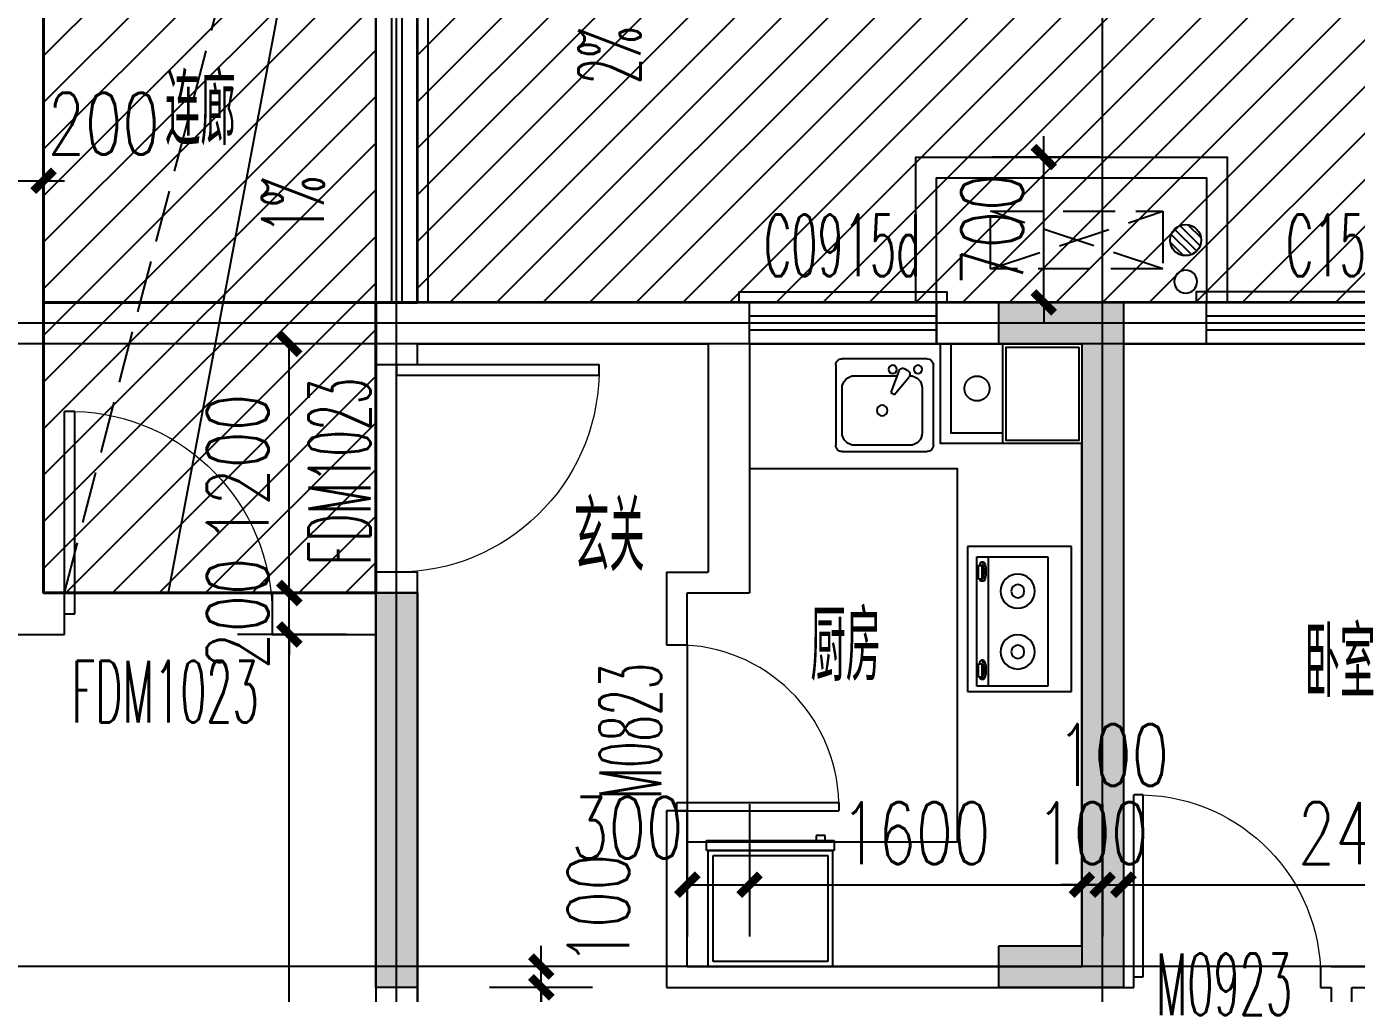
# Model space of a CAD drawing. Extents: x -59851 to 653804, y -249523 to 437614.
# Drawn here: x -39096 to -32691, y 143259 to 147917 of the extents above; entities that cross this region are included whole.
import ezdxf

# ---------------------------------------------------------------- set-up
doc = ezdxf.new("R2010")
doc.units = 0
doc.header["$LTSCALE"] = 1000
doc.header["$MEASUREMENT"] = 0
for name, pattern in [('CONTINOUS', [0]), ('DASH', [0.35, 0.25, -0.1]), ('PS', [3200, 1500, -200, 1500])]:
    doc.linetypes.add(name, pattern=pattern)
doc.layers.add('33计一半面积外廓线', color=53, linetype='Continuous', lineweight=35)
doc.layers.add('33计全面积外廓线', color=21, linetype='Continuous', lineweight=35)
for name, color, linetype in [('_S-空调立管', 7, 'Continuous'), ('_TCH_BOUNDARY', 7, 'Continuous'), ('A-Lvtry（卫生间）', 5, 'Continuous'), ('A-Lvtry（厨房）', 5, 'CONTINOUS'), ('A-烟气道', 105, 'Continuous'), ('A-疏散距离', 105, 'DASH'), ('A-空调室外机', 5, 'DASH'), ('A-第三道尺寸线', 105, 'Continuous'), ('A-线脚看线', 9, 'Continuous'), ('A-降板区域', 251, 'Continuous'), ('AE-FLOR', 151, 'Continuous'), ('DIM_SYMB', 3, 'Continuous'), ('DOTE', 16, 'Continuous'), ('LABEL_PM', 7, 'Continuous'), ('NL', 5, 'Continuous'), ('PS', 6, 'PS'), ('PUB_HATCH', 8, 'Continuous'), ('PUB_TEXT', 7, 'Continuous'), ('WALL', 2, 'Continuous'), ('WINDOW', 4, 'Continuous'), ('WINDOW_TEXT', 7, 'Continuous'), ('ys', 154, 'Continuous'), ('剪力墙', 6, 'Continuous'), ('栏杆', 142, 'Continuous')]:
    doc.layers.add(name, color=color, linetype=linetype)
doc.layers.add('A-area(算全面积)', color=21, linetype='Continuous', plot=False)
doc.layers.add('A-降板区域（给结构）', color=155, linetype='Continuous', plot=False)
doc.styles.add('_TCH_DIM', font='SIMPLEX.shx', dxfattribs={"width": 0.7, "bigfont": 'GBCBIG.shx'})
doc.styles.add('_TCH_DIM_T3', font='SIMPLEX.shx', dxfattribs={"width": 0.705882, "bigfont": 'GBCBIG.shx'})
doc.styles.add('_TCH_WINDOW', font='SIMPLEX.shx', dxfattribs={"width": 0.7, "height": 3.5, "bigfont": 'GBCBIG.shx'})
doc.styles.get("Standard").update_dxf_attribs({"font": 'gbenor.shx', "width": 0.7, "bigfont": 'gbcbig.shx'})
doc.dimstyles.new('_TCH_ARCH&&100', dxfattribs={"dimtxt": 297.5, "dimasz": 100, "dimexe": 250, "dimexo": 300, "dimgap": 100, "dimtad": 1, "dimdec": 0, "dimzin": 0, "dimdsep": 46, "dimtxsty": '_TCH_DIM_T3', "dimblk": 'ARCHTICK', "dimcen": 0.09, "dimclrt": 7, "dimazin": 2, "dimtfac": 1, "dimtdec": 0, "dimtix": 1, "dimtmove": 2, "dimatfit": 3, "dimfxl": 0, "dimtolj": 1, "dimtzin": 0, "dimarcsym": 0})

# ---------------------------------------------------------------- blocks, each defined once
blk = doc.blocks.new('zhouxianshouceng0329')
at = {"layer": 'DOTE'}
for p, q in [((-37313.7, 194580), (-37313.7, 218959.5)), ((-33913.7, 194580), (-33913.7, 218959.5)), ((-3313.7, 205888.3), (-44988.6, 205888.3)), ((15572.3, 205788.3), (-44988.6, 205788.3)), ((15572.3, 202788.3), (-44988.6, 202788.3))]:
    blk.add_line(p, q, dxfattribs=at)
blk = doc.blocks.new('jgjlq030328')
at = {"layer": 'PUB_HATCH'}
for points in [[(-280735, 13911.9), (-280335, 13911.9), (-280335, 16811.9), (-280735, 16811.9), (-280735, 17011.9), (-280135, 17011.9), (-280135, 13711.9), (-280335, 13711.9), (-280735, 13711.9)], [(-283535, 13711.9), (-283735, 13711.9), (-283735, 15611.9), (-283535, 15611.9), (-283535, 13911.9)]]:
    blk.add_hatch(color=256, dxfattribs=at).paths.add_polyline_path(points)
at = {"layer": '剪力墙'}
for points in [[(-280735, 13911.9), (-280335, 13911.9), (-280335, 16811.9), (-280735, 16811.9), (-280735, 17011.9), (-280135, 17011.9), (-280135, 13711.9), (-280335, 13711.9), (-280735, 13711.9)], [(-283535, 13711.9), (-283735, 13711.9), (-283735, 15611.9), (-283535, 15611.9), (-283535, 13911.9)]]:
    blk.add_lwpolyline(points, close=True, dxfattribs=at)
blk.add_lwpolyline([(-283535, 13911.9), (-283535, 13911.9)], dxfattribs=at)
blk = doc.blocks.new('$DorLib2D$00000001')
for p, q in [((0.45, 0.975), (0.5, 0.975)), ((0.45, 0), (0.45, 0.975)), ((0.5, 0), (0.5, 0.975)), ((0.5, 0), (0.45, 0))]:
    blk.add_line(p, q)
at = {"lineweight": 13}
blk.add_arc((0.475, 0), 0.975, 91.46928, 180, dxfattribs=at)
blk = doc.blocks.new('_ArchTick')
at = {"color": 0, "linetype": 'ByBlock', "const_width": 0.4}
blk.add_lwpolyline([(-0.5, -0.5), (0.5, 0.5)], dxfattribs=at)
blk = doc.blocks.new('*D713')
at = {"layer": 'A-第三道尺寸线', "color": 0, "lineweight": -2, "transparency": 16777216}
for p, q in [((-1612.2, 169334.8), (-2137.5, 169334.8)), ((-1887.5, 168134.8), (-1887.5, 169334.8)), ((-1612.2, 168134.8), (-2137.5, 168134.8))]:
    blk.add_line(p, q, dxfattribs=at)
at = {"layer": 'Defpoints', "color": 0, "transparency": 16777216}
for p in [(-1887.5, 169334.8), (-1312.2, 169334.8), (-1312.2, 168134.8)]:
    blk.add_point(p, dxfattribs=at)
at = {"layer": 'A-第三道尺寸线', "color": 0, "lineweight": -2, "transparency": 16777216, "xscale": 100, "yscale": 100, "zscale": 100}
for p, rotation in [((-1887.5, 169334.8), 90), ((-1887.5, 168134.8), 270)]:
    blk.add_blockref('_ArchTick', p, dxfattribs=dict(at, rotation=rotation))
at = {"layer": 'A-第三道尺寸线', "color": 7, "transparency": 16777216, "insert": (-2136.2, 168734.8), "char_height": 297.5, "attachment_point": 5, "rotation": 90, "style": '_TCH_DIM_T3'}
blk.add_mtext('\\A1;1200', dxfattribs=at)
blk = doc.blocks.new('*D714')
at = {"layer": 'A-第三道尺寸线', "color": 0, "lineweight": -2, "transparency": 16777216}
for p, q in [((-1887.5, 168134.8), (-1887.5, 168234.8)), ((-1612.2, 168134.8), (-2137.5, 168134.8)), ((-1887.5, 167934.8), (-1887.5, 168134.8)), ((-1612.2, 167934.8), (-2137.5, 167934.8)), ((-1887.5, 167934.8), (-1887.5, 167834.8))]:
    blk.add_line(p, q, dxfattribs=at)
at = {"layer": 'Defpoints', "color": 0, "transparency": 16777216}
for p in [(-1887.5, 168134.8), (-1312.2, 168134.8), (-1312.2, 167934.8)]:
    blk.add_point(p, dxfattribs=at)
at = {"layer": 'A-第三道尺寸线', "color": 0, "lineweight": -2, "transparency": 16777216, "xscale": 100, "yscale": 100, "zscale": 100}
for p, rotation in [((-1887.5, 168134.8), 270), ((-1887.5, 167934.8), 90)]:
    blk.add_blockref('_ArchTick', p, dxfattribs=dict(at, rotation=rotation))
at = {"layer": 'A-第三道尺寸线', "color": 7, "transparency": 16777216, "insert": (-2136.2, 168034.8), "char_height": 297.5, "attachment_point": 5, "rotation": 90, "style": '_TCH_DIM_T3'}
blk.add_mtext('\\A1;200', dxfattribs=at)
blk = doc.blocks.new('*D715')
at = {"layer": 'A-第三道尺寸线', "color": 0, "lineweight": -2, "transparency": 16777216}
for p, q in [((-1612.2, 167934.8), (-2137.5, 167934.8)), ((-1887.5, 160734.8), (-1887.5, 167934.8)), ((-1612.2, 160734.8), (-2137.5, 160734.8))]:
    blk.add_line(p, q, dxfattribs=at)
at = {"layer": 'Defpoints', "color": 0, "transparency": 16777216}
for p in [(-1887.5, 167934.8), (-1312.2, 167934.8), (-1312.2, 160734.8)]:
    blk.add_point(p, dxfattribs=at)
at = {"layer": 'A-第三道尺寸线', "color": 0, "lineweight": -2, "transparency": 16777216, "xscale": 100, "yscale": 100, "zscale": 100}
for p, rotation in [((-1887.5, 167934.8), 90), ((-1887.5, 160734.8), 270)]:
    blk.add_blockref('_ArchTick', p, dxfattribs=dict(at, rotation=rotation))
at = {"layer": 'A-第三道尺寸线', "color": 7, "transparency": 16777216, "insert": (-2136.2, 164334.8), "char_height": 297.5, "attachment_point": 5, "rotation": 90, "style": '_TCH_DIM_T3'}
blk.add_mtext('\\A1;7200', dxfattribs=at)
blk = doc.blocks.new('*D720')
at = {"layer": 'A-第三道尺寸线', "color": 0, "lineweight": -2, "transparency": 16777216}
for p, q in [((-3270.7, 169734.8), (-3270.7, 170370.7)), ((-3070.7, 169734.8), (-3070.7, 170370.7)), ((-3270.7, 170120.7), (-3370.7, 170120.7)), ((-3270.7, 170120.7), (-3070.7, 170120.7)), ((-3070.7, 170120.7), (-2970.7, 170120.7))]:
    blk.add_line(p, q, dxfattribs=at)
at = {"layer": 'Defpoints', "color": 0, "transparency": 16777216}
for p in [(-3070.7, 170120.7), (-3270.7, 169434.8), (-3070.7, 169434.8)]:
    blk.add_point(p, dxfattribs=at)
at = {"layer": 'A-第三道尺寸线', "color": 0, "lineweight": -2, "transparency": 16777216, "xscale": 100, "yscale": 100, "zscale": 100}
blk.add_blockref('_ArchTick', (-3270.7, 170120.7), dxfattribs=at)
at = {"layer": 'A-第三道尺寸线', "color": 0, "lineweight": -2, "transparency": 16777216, "xscale": 100, "yscale": 100, "zscale": 100, "rotation": 180}
blk.add_blockref('_ArchTick', (-3070.7, 170120.7), dxfattribs=at)
at = {"layer": 'A-第三道尺寸线', "color": 7, "transparency": 16777216, "insert": (-2781.7, 170395.7), "char_height": 297.5, "attachment_point": 5, "style": '_TCH_DIM_T3'}
blk.add_mtext('\\A1;200', dxfattribs=at)
blk = doc.blocks.new('zt1')
at = {"layer": 'A-Lvtry（卫生间）', "linetype": 'Continuous'}
for p, q in [((-700, 0), (0, 0)), ((-700, -500), (-700, 0)), ((0, 0), (0, -500)), ((0, -500), (-700, -500))]:
    blk.add_line(p, q, dxfattribs=at)
at = {"layer": 'A-Lvtry（卫生间）'}
for p, q in [((-673.5, -113.1), (-673.5, -455.5)), ((-50.7, -113.1), (-673.5, -113.1)), ((-50.7, -455.5), (-50.7, -113.1)), ((-673.5, -399.8), (-50.7, -399.8)), ((-640.9, -422.1), (-640.8, -433.8)), ((-565.7, -431.5), (-630.4, -431.5)), ((-630.4, -431.5), (-630.4, -448.2)), ((-630.4, -448.2), (-565.7, -448.2)), ((-565.7, -448.2), (-565.7, -431.5)), ((-549.1, -423.2), (-549.1, -433.7)), ((-167.9, -422.1), (-167.8, -433.8)), ((-157.4, -431.5), (-157.4, -448.2)), ((-92.7, -431.5), (-157.4, -431.5)), ((-157.4, -448.2), (-92.7, -448.2)), ((-92.7, -448.2), (-92.7, -431.5)), ((-76.1, -423.2), (-76.1, -433.7)), ((-673.5, -455.5), (-50.7, -455.5))]:
    blk.add_line(p, q, dxfattribs=at)
for points in [[(-549.1, -423.2, 0.259034), (-551, -419.8, 0.076276), (-562.5, -414.9, 0.036515), (-576.1, -412.4, 0.026615), (-594.9, -411.4, 0.026615), (-613.8, -412.4, 0.036515), (-627.3, -414.9, 0.076276), (-638.9, -419.8, 0.259034), (-640.8, -423.2, 0.078462), (-640.6, -424.5, 0.056762)], [(-549.1, -433.7, 0.259034), (-551, -430.3, 0.076276), (-562.5, -425.4, 0.036515), (-576.1, -422.9, 0.026615), (-594.9, -421.9, 0.026615), (-613.8, -422.9, 0.036515), (-627.3, -425.4, 0.076276), (-638.9, -430.3, 0.259034), (-640.8, -433.7, 0.259034), (-638.9, -437.2, 0.056762), (-630.4, -441.2, 0.036515)], [(-565.7, -442.9, 0.008736), (-562.5, -442.1, 0.076276), (-551, -437.2, 0.259034), (-549.1, -433.7, 0.259034)], [(-76.1, -423.2, 0.259034), (-78, -419.8, 0.076276), (-89.5, -414.9, 0.036515), (-103.1, -412.4, 0.026615), (-121.9, -411.4, 0.026615), (-140.8, -412.4, 0.036515), (-154.3, -414.9, 0.076276), (-165.9, -419.8, 0.259034), (-167.8, -423.2, 0.078462), (-167.6, -424.5, 0.056762)], [(-76.1, -433.7, 0.259034), (-78, -430.3, 0.076276), (-89.5, -425.4, 0.036515), (-103.1, -422.9, 0.026615), (-121.9, -421.9, 0.026615), (-140.8, -422.9, 0.036515), (-154.3, -425.4, 0.076276), (-165.9, -430.3, 0.259034), (-167.8, -433.7, 0.259034), (-165.9, -437.2, 0.056762), (-157.4, -441.2, 0.036515)], [(-92.7, -442.9, 0.008736), (-89.5, -442.1, 0.076276), (-78, -437.2, 0.259034), (-76.1, -433.7, 0.259034)]]:
    blk.add_lwpolyline(points, format="xyb", dxfattribs=at)
at = {"layer": 'A-Lvtry（卫生间）', "linetype": 'Continuous'}
for centre, radius in [((-508.4, -258.5), 82.5), ((-215.8, -258.5), 82.5), ((-508.4, -258.5), 31.6), ((-215.8, -258.5), 31.6)]:
    blk.add_circle(centre, radius, dxfattribs=at)
at = {"layer": 'A-Lvtry（卫生间）', "width": 0.8, "flags": 9}
for tag in ['YSIZE', 'XSIZE']:
    blk.add_attdef(tag, (-350, 0), '', height=0.5, dxfattribs=at)
blk = doc.blocks.new('t4')
at = {"layer": 'A-Lvtry（卫生间）'}
for p, q in [((3876545.3, 2552259.6), (3876931.4, 2552259.6)), ((3876514.8, 2551819.5), (3876514.8, 2552229.1)), ((3876819.6, 2552205.6), (3876606.3, 2552205.6)), ((3876961.9, 2552229.1), (3876961.9, 2551819.5)), ((3876545.3, 2552144.6), (3876545.3, 2551880.5)), ((3876790.3, 2552072.2), (3876875.1, 2552142)), ((3876913.8, 2552122.3), (3876905.6, 2552136.5)), ((3876800.4, 2552054.6), (3876790.3, 2552072.2)), ((3876903.3, 2552093.1), (3876800.4, 2552054.6)), ((3876880.6, 2551880.5), (3876880.6, 2552084.6)), ((3876931.4, 2551789), (3876545.3, 2551789)), ((3876606.3, 2551819.5), (3876819.6, 2551819.5))]:
    blk.add_line(p, q, dxfattribs=at)
for centre, major_axis, start_param, end_param in [((3876545.3, 2552229.1), (-21.6, 21.6), -0.785398, 0.785398), ((3876931.4, 2552229.1), (-21.6, 21.6), 3.926991, 5.497787), ((3876606.3, 2552144.6), (-43.1, 43.1), -0.785398, 0.785398), ((3876819.6, 2552144.6), (43.1, 43.1), 5.497787, 7.068583), ((3876911.1, 2552185.3), (-14.4, 14.4), 4.712389, 10.995574), ((3876888, 2552126.3), (14.4, 14.4), 6.021386, 7.757331), ((3876896.2, 2552112.2), (-14.4, 14.4), 2.714645, 4.45059), ((3876911.1, 2552063.4), (14.4, 14.4), 6.283185283893945, 12.56637059107353), ((3876713, 2552012.6), (18, 18), 6.283185283897186, 12.56637059107677), ((3876606.3, 2551880.5), (-43.1, 43.1), 0.785398, 2.356194), ((3876819.6, 2551880.5), (-43.1, 43.1), 2.356194, 3.926991), ((3876545.3, 2551819.5), (21.6, 21.6), 2.356194, 3.926991), ((3876931.4, 2551819.5), (-21.6, 21.6), 2.356194, 3.926991)]:
    blk.add_ellipse(centre, major_axis=major_axis, ratio=1, start_param=start_param, end_param=end_param, dxfattribs=at)
blk = doc.blocks.new('BX1')
at = {"layer": 'A-Lvtry（卫生间）'}
for p, q in [((-560, 8), (-607.7, 8)), ((-607.7, 8), (-607.7, -608)), ((-560, -608), (-560, 8)), ((0, 0), (-560, 0)), ((0, -600), (0, 0)), ((-560, 0), (-560, -600)), ((-24, -24), (-536, -24)), ((-536, -24), (-536, -576)), ((-24, -576), (-24, -24)), ((-631.1, -564.3), (-631.1, -520)), ((-631.1, -520), (-607.7, -520)), ((-607.7, -564.3), (-631.1, -564.3)), ((-607.7, -520), (-607.7, -564.3)), ((-536, -576), (-24, -576)), ((-607.7, -608), (-560, -608)), ((-560, -600), (0, -600))]:
    blk.add_line(p, q, dxfattribs=at)
blk = doc.blocks.new('ktswaj')
at = {"linetype": 'DASH'}
blk.add_lwpolyline([(15990.1, 179082.6), (15990.1, 178253.3), (16268.4, 178253.3), (16268.4, 179082.6)], close=True, dxfattribs=at)
for points in [[(15990.1, 179082.6), (16268.4, 178253.3)], [(15990.1, 178253.3), (16268.4, 179082.6)]]:
    blk.add_lwpolyline(points, dxfattribs=at)
blk = doc.blocks.new('$TCHSYS$WIN2D')
for p, q in [((-0.5, 0.5), (0.5, 0.5)), ((-0.5, 0.5), (-0.5, -0.5)), ((0.5, 0.5), (0.5, -0.5)), ((0.5, 0.1667), (-0.5, 0.1667)), ((0.5, -0.1667), (-0.5, -0.1667)), ((-0.5, -0.5), (0.5, -0.5))]:
    blk.add_line(p, q)
blk = doc.blocks.new('*D721')
at = {"layer": 'A-第三道尺寸线', "color": 0, "lineweight": -2, "transparency": 16777216}
for p, q in [((5804.3, 166334.8), (5804.3, 166434.8)), ((6050.3, 166334.8), (5554.3, 166334.8)), ((5804.3, 166234.8), (5804.3, 166334.8)), ((6050.3, 166234.8), (5554.3, 166234.8)), ((5804.3, 166234.8), (5804.3, 166134.8))]:
    blk.add_line(p, q, dxfattribs=at)
at = {"layer": 'Defpoints', "color": 0, "transparency": 16777216}
for p in [(5804.3, 166334.8), (6350.3, 166334.8), (6350.3, 166234.8)]:
    blk.add_point(p, dxfattribs=at)
at = {"layer": 'A-第三道尺寸线', "color": 0, "lineweight": -2, "transparency": 16777216, "xscale": 100, "yscale": 100, "zscale": 100}
for p, rotation in [((5804.3, 166334.8), 270), ((5804.3, 166234.8), 90)]:
    blk.add_blockref('_ArchTick', p, dxfattribs=dict(at, rotation=rotation))
at = {"layer": 'A-第三道尺寸线', "color": 7, "transparency": 16777216, "insert": (6079.3, 166609.8), "char_height": 297.5, "attachment_point": 5, "rotation": 90, "style": '_TCH_DIM_T3'}
blk.add_mtext('\\A1;100', dxfattribs=at)
blk = doc.blocks.new('*D722')
at = {"layer": 'A-第三道尺寸线', "color": 0, "lineweight": -2, "transparency": 16777216}
for p, q in [((6050.3, 166234.8), (5554.3, 166234.8)), ((5804.3, 160734.8), (5804.3, 166234.8)), ((6050.3, 160734.8), (5554.3, 160734.8))]:
    blk.add_line(p, q, dxfattribs=at)
at = {"layer": 'Defpoints', "color": 0, "transparency": 16777216}
for p in [(5804.3, 166234.8), (6350.3, 166234.8), (6350.3, 160734.8)]:
    blk.add_point(p, dxfattribs=at)
at = {"layer": 'A-第三道尺寸线', "color": 0, "lineweight": -2, "transparency": 16777216, "xscale": 100, "yscale": 100, "zscale": 100}
for p, rotation in [((5804.3, 166234.8), 90), ((5804.3, 160734.8), 270)]:
    blk.add_blockref('_ArchTick', p, dxfattribs=dict(at, rotation=rotation))
at = {"layer": 'A-第三道尺寸线', "color": 7, "transparency": 16777216, "insert": (5555.6, 163484.8), "char_height": 297.5, "attachment_point": 5, "rotation": 90, "style": '_TCH_DIM_T3'}
blk.add_mtext('\\A1;5500', dxfattribs=at)
blk = doc.blocks.new('*D734')
at = {"layer": 'A-第三道尺寸线', "color": 0, "lineweight": -2, "transparency": 16777216}
for p, q in [((6507.6, 167117.3), (6507.6, 166479.1)), ((6807.6, 167117.3), (6807.6, 166479.1)), ((6507.6, 166729.1), (6807.6, 166729.1))]:
    blk.add_line(p, q, dxfattribs=at)
at = {"layer": 'Defpoints', "color": 0, "transparency": 16777216}
for p in [(6507.6, 167417.3), (6807.6, 167417.3), (6807.6, 166729.1)]:
    blk.add_point(p, dxfattribs=at)
at = {"layer": 'A-第三道尺寸线', "color": 0, "lineweight": -2, "transparency": 16777216, "xscale": 100, "yscale": 100, "zscale": 100, "rotation": 180}
blk.add_blockref('_ArchTick', (6507.6, 166729.1), dxfattribs=at)
at = {"layer": 'A-第三道尺寸线', "color": 0, "lineweight": -2, "transparency": 16777216, "xscale": 100, "yscale": 100, "zscale": 100}
blk.add_blockref('_ArchTick', (6807.6, 166729.1), dxfattribs=at)
at = {"layer": 'A-第三道尺寸线', "color": 7, "transparency": 16777216, "insert": (6218.6, 167004.1), "char_height": 297.5, "attachment_point": 5, "style": '_TCH_DIM_T3'}
blk.add_mtext('\\A1;300', dxfattribs=at)
blk = doc.blocks.new('*D735')
at = {"layer": 'A-第三道尺寸线', "color": 0, "lineweight": -2, "transparency": 16777216}
for p, q in [((6807.6, 167117.3), (6807.6, 166479.1)), ((8407.6, 167117.3), (8407.6, 166479.1)), ((6807.6, 166729.1), (8407.6, 166729.1))]:
    blk.add_line(p, q, dxfattribs=at)
at = {"layer": 'Defpoints', "color": 0, "transparency": 16777216}
for p in [(6807.6, 167417.3), (8407.6, 167417.3), (8407.6, 166729.1)]:
    blk.add_point(p, dxfattribs=at)
at = {"layer": 'A-第三道尺寸线', "color": 0, "lineweight": -2, "transparency": 16777216, "xscale": 100, "yscale": 100, "zscale": 100, "rotation": 180}
blk.add_blockref('_ArchTick', (6807.6, 166729.1), dxfattribs=at)
at = {"layer": 'A-第三道尺寸线', "color": 0, "lineweight": -2, "transparency": 16777216, "xscale": 100, "yscale": 100, "zscale": 100}
blk.add_blockref('_ArchTick', (8407.6, 166729.1), dxfattribs=at)
at = {"layer": 'A-第三道尺寸线', "color": 7, "transparency": 16777216, "insert": (7607.6, 166977.8), "char_height": 297.5, "attachment_point": 5, "style": '_TCH_DIM_T3'}
blk.add_mtext('\\A1;1600', dxfattribs=at)
blk = doc.blocks.new('*D736')
at = {"layer": 'A-第三道尺寸线', "color": 0, "lineweight": -2, "transparency": 16777216}
for p, q in [((8407.6, 167117.3), (8407.6, 166479.1)), ((8507.6, 167117.3), (8507.6, 166479.1)), ((8407.6, 166729.1), (8307.6, 166729.1)), ((8407.6, 166729.1), (8507.6, 166729.1)), ((8507.6, 166729.1), (8607.6, 166729.1))]:
    blk.add_line(p, q, dxfattribs=at)
at = {"layer": 'Defpoints', "color": 0, "transparency": 16777216}
for p in [(8407.6, 167417.3), (8507.6, 167417.3), (8507.6, 166729.1)]:
    blk.add_point(p, dxfattribs=at)
at = {"layer": 'A-第三道尺寸线', "color": 0, "lineweight": -2, "transparency": 16777216, "xscale": 100, "yscale": 100, "zscale": 100}
blk.add_blockref('_ArchTick', (8407.6, 166729.1), dxfattribs=at)
at = {"layer": 'A-第三道尺寸线', "color": 0, "lineweight": -2, "transparency": 16777216, "xscale": 100, "yscale": 100, "zscale": 100, "rotation": 180}
blk.add_blockref('_ArchTick', (8507.6, 166729.1), dxfattribs=at)
at = {"layer": 'A-第三道尺寸线', "color": 7, "transparency": 16777216, "insert": (8457.6, 166977.8), "char_height": 297.5, "attachment_point": 5, "style": '_TCH_DIM_T3'}
blk.add_mtext('\\A1;100', dxfattribs=at)
blk = doc.blocks.new('*D737')
at = {"layer": 'A-第三道尺寸线', "color": 0, "lineweight": -2, "transparency": 16777216}
for p, q in [((8507.6, 167117.3), (8507.6, 166479.1)), ((8607.6, 167117.3), (8607.6, 166479.1)), ((8507.6, 166729.1), (8407.6, 166729.1)), ((8507.6, 166729.1), (8607.6, 166729.1)), ((8607.6, 166729.1), (8707.6, 166729.1))]:
    blk.add_line(p, q, dxfattribs=at)
at = {"layer": 'Defpoints', "color": 0, "transparency": 16777216}
for p in [(8507.6, 167417.3), (8607.6, 167417.3), (8607.6, 166729.1)]:
    blk.add_point(p, dxfattribs=at)
at = {"layer": 'A-第三道尺寸线', "color": 0, "lineweight": -2, "transparency": 16777216, "xscale": 100, "yscale": 100, "zscale": 100}
blk.add_blockref('_ArchTick', (8507.6, 166729.1), dxfattribs=at)
at = {"layer": 'A-第三道尺寸线', "color": 0, "lineweight": -2, "transparency": 16777216, "xscale": 100, "yscale": 100, "zscale": 100, "rotation": 180}
blk.add_blockref('_ArchTick', (8607.6, 166729.1), dxfattribs=at)
at = {"layer": 'A-第三道尺寸线', "color": 7, "transparency": 16777216, "insert": (8557.6, 167354.1), "char_height": 297.5, "attachment_point": 5, "style": '_TCH_DIM_T3'}
blk.add_mtext('\\A1;100', dxfattribs=at)
blk = doc.blocks.new('*D738')
at = {"layer": 'A-第三道尺寸线', "color": 0, "lineweight": -2, "transparency": 16777216}
for p, q in [((8607.6, 167117.3), (8607.6, 166479.1)), ((11007.6, 167117.3), (11007.6, 166479.1)), ((8607.6, 166729.1), (11007.6, 166729.1))]:
    blk.add_line(p, q, dxfattribs=at)
at = {"layer": 'Defpoints', "color": 0, "transparency": 16777216}
for p in [(8607.6, 167417.3), (11007.6, 167417.3), (11007.6, 166729.1)]:
    blk.add_point(p, dxfattribs=at)
at = {"layer": 'A-第三道尺寸线', "color": 0, "lineweight": -2, "transparency": 16777216, "xscale": 100, "yscale": 100, "zscale": 100, "rotation": 180}
blk.add_blockref('_ArchTick', (8607.6, 166729.1), dxfattribs=at)
at = {"layer": 'A-第三道尺寸线', "color": 0, "lineweight": -2, "transparency": 16777216, "xscale": 100, "yscale": 100, "zscale": 100}
blk.add_blockref('_ArchTick', (11007.6, 166729.1), dxfattribs=at)
at = {"layer": 'A-第三道尺寸线', "color": 7, "transparency": 16777216, "insert": (9807.6, 166977.8), "char_height": 297.5, "attachment_point": 5, "style": '_TCH_DIM_T3'}
blk.add_mtext('\\A1;2400', dxfattribs=at)
blk = doc.blocks.new('2fxianjiao0331')
at = {"layer": 'A-线脚看线'}
for points in [[(-209259.1, 150088.3), (-209259.1, 146588.3)], [(-207759.1, 146588.3), (-207759.1, 146638.3), (-206759.1, 146638.3), (-206759.1, 146588.3)], [(-203959.1, 146588.3), (-203959.1, 146638.3), (-205559.1, 146638.3), (-205559.1, 146588.3)]]:
    blk.add_lwpolyline(points, dxfattribs=at)
blk = doc.blocks.new('lianlangjiangban200')
at = {"layer": 'A-降板区域（给结构）', "linetype": 'DASH'}
h = blk.add_hatch(dxfattribs=at)
h.set_pattern_fill('ANSI31', color=256, scale=100)
h.set_pattern_definition([(45, (0, 0), (-112.2532, 112.2532), [])])
h.paths.add_polyline_path([(-39013.7, 151788.3), (-39013.7, 145188.3), (-37413.7, 145188.3), (-37413.7, 150488.3), (-21913.7, 150488.3), (-21913.7, 147988.3), (-24913.7, 147988.3), (-24913.7, 146588.3), (-20113.7, 146588.3), (-20113.7, 150488.3), (-5413.7, 150488.3), (-5413.7, 146388.3), (-10013.7, 146388.3), (-10013.7, 145088.3), (-3413.7, 145088.3), (-3413.7, 146388.3), (-4113.7, 146388.3), (-4113.7, 151788.3), (-8013.7, 151788.3), (-8013.7, 152188.3), (-19713.7, 152188.3), (-19713.7, 151788.3)])
at = {"layer": 'A-降板区域（给结构）'}
blk.add_lwpolyline([(-39013.7, 151788.3), (-39013.7, 145188.3), (-37413.7, 145188.3), (-37413.7, 150488.3), (-21913.7, 150488.3), (-21913.7, 147988.3), (-24913.7, 147988.3), (-24913.7, 146588.3), (-20113.7, 146588.3), (-20113.7, 150488.3), (-5413.7, 150488.3), (-5413.7, 146388.3), (-10013.7, 146388.3), (-10013.7, 145088.3), (-3413.7, 145088.3), (-3413.7, 146388.3), (-4113.7, 146388.3), (-4113.7, 151788.3), (-8013.7, 151788.3), (-8013.7, 152188.3), (-19713.7, 152188.3), (-19713.7, 151788.3)], close=True, dxfattribs=at)
blk = doc.blocks.new('3-122')
at = {"layer": 'A-area(算全面积)'}
blk.add_lwpolyline([(-158972, 87498.2), (-158972, 87498.2), (-158972, 87498.2), (-158972, 84098.2), (-156422, 84098.2), (-156422, 84098.2), (-155172, 84098.2), (-155172, 84098.2), (-153572, 84098.2), (-153572, 84298.2), (-152972, 84298.2), (-152972, 80998.2), (-151572, 80998.2), (-151572, 84298.2), (-150972, 84298.2), (-150972, 84098.2), (-149471.9, 84098.2), (-149471.9, 84098.2), (-148222, 84098.2), (-148222, 84098.2), (-147321.9, 84098.2), (-147322, 85698.2), (-143872, 85698.2), (-143872, 87498.2)], close=True, dxfattribs=at)
at = {"layer": 'AE-FLOR'}
for points in [[(-159172, 87598.2), (-159172, 84098.2)], [(-158972, 87598.2), (-158972, 84098.2)]]:
    blk.add_lwpolyline(points, dxfattribs=at)
at = {"layer": '栏杆'}
for points in [[(-159097, 87598.2), (-159097, 84098.2)], [(-159047, 87598.2), (-159047, 84098.2)]]:
    blk.add_lwpolyline(points, dxfattribs=at)
at = {"layer": 'PUB_TEXT', "width": 0.7}
blk.add_text('连廊', height=337.59, dxfattribs=at).set_placement((-160187, 84856.1))
blk = doc.blocks.new('jfdjkajkfdsajkjkh')
blk.add_wipeout([(-42613.7, 148288.3), (-42133.7, 148288.3), (-42133.7, 147908.3), (-42613.7, 147908.3)])
at = {"layer": '_TCH_BOUNDARY'}
blk.add_lwpolyline([(-42613.7, 148288.3), (-42133.7, 148288.3), (-42133.7, 147908.3), (-42613.7, 147908.3)], close=True, dxfattribs=at)
at = {"layer": 'A-烟气道'}
for points in [[(-42613.7, 148288.3), (-42133.7, 148288.3), (-42133.7, 147908.3), (-42613.7, 147908.3)], [(-42598.7, 148273.3), (-42148.7, 148273.3), (-42148.7, 147923.3), (-42598.7, 147923.3)]]:
    blk.add_lwpolyline(points, close=True, dxfattribs=at)
blk = doc.blocks.new('_LV13')
at = {"color": 0}
for p, q in [((-0.071, 0.495), (-0.495, 0.071)), ((0.183, 0.465), (-0.465, -0.183)), ((0.354, 0.354), (-0.354, -0.354)), ((0.465, 0.183), (-0.183, -0.465)), ((0.495, -0.071), (0.071, -0.495))]:
    blk.add_line(p, q, dxfattribs=at)
blk.add_circle((0, 0), 0.5)
blk = doc.blocks.new('e330505')
at = {"layer": '_S-空调立管'}
blk.add_lwpolyline([(-33513.8, 146743.4, 1), (-33513.8, 146633.4, 1)], format="xyb", close=True, dxfattribs=at)
at = {"layer": 'NL', "ltscale": 0.5, "extrusion": (0, 0, -1), "xscale": -150, "yscale": 150, "zscale": -150, "rotation": 270}
blk.add_blockref('_LV13', (33513.8, 146888.4), dxfattribs=at)
blk = doc.blocks.new('*D1145')
at = {"layer": 'A-第三道尺寸线', "color": 0, "lineweight": -2, "transparency": 16777216}
for p, q in [((-34197.1, 147288.3), (-34197.1, 147388.3)), ((-33927.3, 147288.3), (-34447.1, 147288.3)), ((-34197.1, 146588.3), (-34197.1, 147288.3)), ((-33927.3, 146588.3), (-34447.1, 146588.3)), ((-34197.1, 146588.3), (-34197.1, 146488.3))]:
    blk.add_line(p, q, dxfattribs=at)
at = {"layer": 'Defpoints', "color": 0, "transparency": 16777216}
for p in [(-34197.1, 147288.3), (-33627.3, 147288.3), (-33627.3, 146588.3)]:
    blk.add_point(p, dxfattribs=at)
at = {"layer": 'A-第三道尺寸线', "color": 0, "lineweight": -2, "transparency": 16777216, "xscale": 100, "yscale": 100, "zscale": 100}
for p, rotation in [((-34197.1, 147288.3), 270), ((-34197.1, 146588.3), 90)]:
    blk.add_blockref('_ArchTick', p, dxfattribs=dict(at, rotation=rotation))
at = {"layer": 'A-第三道尺寸线', "color": 7, "transparency": 16777216, "insert": (-34445.8, 146938.3), "char_height": 297.5, "attachment_point": 5, "rotation": 90, "style": '_TCH_DIM_T3'}
blk.add_mtext('\\A1;700', dxfattribs=at)
blk = doc.blocks.new('a2huxing0322')
at = {"layer": 'WALL'}
for p, q in [((-3070.7, 171434.8), (-3070.7, 169334.8)), ((-3070.7, 169334.8), (-3070.7, 168134.8)), ((-2970.7, 168134.8), (-3070.7, 168134.8)), ((-2970.7, 167934.8), (-2970.7, 168134.8)), ((-1270.7, 168134.8), (-1970.7, 168134.8)), ((-1970.7, 168134.8), (-1970.7, 167934.8)), ((-1270.7, 168134.8), (-1270.7, 160634.8)), ((-3270.7, 167934.8), (-2970.7, 167934.8)), ((-1970.7, 167934.8), (-1470.7, 167934.8)), ((-1470.7, 167934.8), (-1470.7, 160734.8))]:
    blk.add_line(p, q, dxfattribs=at)
at = {"layer": 'WINDOW'}
blk.add_line((-2970.7, 168134.8), (-1970.7, 168134.8), dxfattribs=at)
ref = blk.add_blockref('$DorLib2D$00000001', (-2470.7, 168034.8), dxfattribs=dict(at, xscale=-1000, yscale=1000, zscale=-1000))
ref.add_attrib('A', 'FDM1023', (-2936.2, 167511), dxfattribs={"layer": 'WINDOW_TEXT', "height": 297.5, "style": '_TCH_WINDOW', "width": 0.494118})
at = {"layer": 'A-第三道尺寸线'}
dim = blk.add_linear_dim(base=(-3070.7, 170120.7), p1=(-3270.7, 169434.8), p2=(-3070.7, 169434.8), angle=0, dimstyle='_TCH_ARCH&&100', dxfattribs=at)
dim.commit()
dim.dimension.update_dxf_attribs({"geometry": '*D720', "text_midpoint": (-2781.7, 170395.7), "dimtype": 129})
for p1, p2, picture, middle in [((-1312.2, 168134.8), (-1312.2, 169334.8), '*D713', (-2136.2, 168734.8)), ((-1312.2, 167934.8), (-1312.2, 168134.8), '*D714', (-2136.2, 168034.8)), ((-1312.2, 160734.8), (-1312.2, 167934.8), '*D715', (-2136.2, 164334.8))]:
    dim = blk.add_aligned_dim(p1=p1, p2=p2, distance=575.2, dimstyle='_TCH_ARCH&&100', dxfattribs=at)
    dim.commit()
    dim.dimension.update_dxf_attribs({"geometry": picture, "text_midpoint": middle})
blk = doc.blocks.new('a3huxing0323')
at = {"layer": 'A-降板区域'}
h = blk.add_hatch(dxfattribs=at)
h.set_pattern_fill('ANSI31', color=256, scale=100)
h.set_pattern_definition([(45, (42421.34, 22946.45), (-112.2532, 112.2532), [])])
edge = h.paths.add_edge_path()
edge.add_line((9707.6, 166234.8), (10707.6, 166234.8))
edge.add_line((10707.6, 166234.8), (10707.6, 165534.8))
edge.add_line((10707.6, 165534.8), (11807.6, 165534.8))
edge.add_line((11807.6, 165534.8), (11807.6, 164384.8))
edge.add_line((11807.6, 164384.8), (9707.6, 164384.8))
edge.add_line((9707.6, 164384.8), (9707.6, 164434.8))
edge.add_line((9707.6, 164434.8), (9707.6, 166234.8))
at = {"layer": 'A-Lvtry（厨房）', "ltscale": 3}
blk.add_lwpolyline([(6807.5, 168734.8), (7807.5, 168734.8), (7807.5, 166934.8), (6507.5, 166934.8)], dxfattribs=at)
at = {"layer": 'A-烟气道'}
for points in [[(8027.6, 169334.8), (8407.6, 169334.8), (8407.6, 168854.8), (8027.6, 168854.8)], [(8042.6, 169319.8), (8392.6, 169319.8), (8392.6, 168869.8), (8042.6, 168869.8)]]:
    blk.add_lwpolyline(points, close=True, dxfattribs=at)
blk.add_lwpolyline([(8042.6, 168869.8), (8116, 169245.7), (8392.6, 169319.8)], dxfattribs=at)
at = {"layer": 'A-降板区域'}
blk.add_lwpolyline([(9707.6, 166234.8), (10707.6, 166234.8), (10707.6, 165534.8), (11807.6, 165534.8), (11807.6, 164384.8), (9707.6, 164384.8), (9707.6, 164434.8), (9707.6, 166234.8)], dxfattribs=at)
at = {"layer": 'PS', "ltscale": 0.5}
blk.add_circle((7902.6, 169119.8), 60, dxfattribs=at)
at = {"layer": 'WALL'}
for p, q in [((5007.6, 169534.8), (5007.6, 169234.8)), ((5007.6, 169534.8), (6707.6, 169534.8)), ((6807.6, 169534.8), (6707.6, 169534.8)), ((6807.6, 169334.8), (6807.6, 169534.8)), ((8507.6, 169534.8), (7707.6, 169534.8)), ((7707.6, 169534.8), (7707.6, 169334.8)), ((9007.6, 169534.8), (8507.6, 169534.8)), ((9007.6, 169334.8), (9007.6, 169534.8)), ((5207.6, 169234.8), (5207.6, 169334.8)), ((5207.6, 169334.8), (6607.6, 169334.8)), ((6607.6, 169334.8), (6607.6, 168234.8)), ((6807.6, 169334.8), (6807.6, 168134.8)), ((7707.6, 169334.8), (8407.6, 169334.8)), ((8407.6, 169334.8), (8407.6, 166334.8)), ((8607.6, 169334.8), (8607.6, 166334.8)), ((8607.6, 169334.8), (9007.6, 169334.8)), ((5007.6, 169234.8), (5207.6, 169234.8)), ((5207.6, 168234.8), (5007.6, 168234.8)), ((5007.6, 168234.8), (5007.6, 160634.8)), ((5207.6, 160734.8), (5207.6, 168234.8)), ((6407.6, 168234.8), (6607.6, 168234.8)), ((6407.6, 168234.8), (6407.6, 167884.8)), ((6507.6, 168134.8), (6807.6, 168134.8)), ((6507.6, 167884.8), (6507.6, 168134.8)), ((6407.6, 167884.8), (6507.6, 167884.8)), ((6507.6, 167084.8), (6407.6, 167084.8)), ((6407.6, 167084.8), (6407.6, 166234.8)), ((6507.6, 166334.8), (6507.6, 167084.8)), ((6507.6, 166334.8), (8407.6, 166334.8)), ((8657.6, 166334.8), (8607.6, 166334.8)), ((8657.6, 166234.8), (8657.6, 166334.8)), ((9607.6, 166334.8), (9557.6, 166334.8)), ((9557.6, 166334.8), (9557.6, 166234.8)), ((9607.6, 166334.8), (11007.6, 166334.8)), ((6407.6, 166234.8), (8507.6, 166234.8)), ((8507.6, 166234.8), (8657.6, 166234.8)), ((9557.6, 166234.8), (9607.6, 166234.8)), ((9607.6, 166234.8), (9607.6, 165234.8)), ((9707.6, 165234.8), (9707.6, 166234.8)), ((9707.6, 166234.8), (11107.6, 166234.8))]:
    blk.add_line(p, q, dxfattribs=at)
for points in [[(8027.6, 168854.8), (7727.6, 168854.8), (7727.6, 169334.8)], [(8027.6, 168904.8), (7777.6, 168904.8), (7777.6, 169334.8)]]:
    blk.add_lwpolyline(points, dxfattribs=at)
at = {"layer": 'WINDOW'}
for p, q in [((5007.6, 169234.8), (5007.6, 168234.8)), ((6507.6, 167884.8), (6507.6, 167084.8))]:
    blk.add_line(p, q, dxfattribs=at)
at = {"layer": '栏杆'}
for points in [[(7607.6, 169534.8), (7607.6, 170234.8), (9107.6, 170234.8), (9107.6, 169534.8)], [(7707.6, 169534.8), (7707.6, 170134.8), (9007.6, 170134.8), (9007.6, 169534.8)]]:
    blk.add_lwpolyline(points, dxfattribs=at)
at = {"layer": 'A-Lvtry（厨房）', "extrusion": (0, 0, -1), "zscale": -1, "rotation": 90}
blk.add_blockref('t4', (2544566.8, -3707699.1), dxfattribs=at)
at = {"layer": 'A-Lvtry（厨房）', "extrusion": (-1.08889e-08, -3.92285e-11, -1), "zscale": -1.000000000000011}
for name, p, rotation in [('zt1', (-8357.3, 168359.4), 90.00000133402135), ('BX1', (-6607.5, 166334.8), 270)]:
    blk.add_blockref(name, p, dxfattribs=dict(at, rotation=rotation))
at = {"layer": 'A-空调室外机', "extrusion": (0, 0, -1), "zscale": -1, "rotation": 90}
blk.add_blockref('ktswaj', (170285.3, 153705.5), dxfattribs=at)
at = {"layer": 'WINDOW'}
ref = blk.add_blockref('$TCHSYS$WIN2D', (7257.6, 169434.8), dxfattribs=dict(at, xscale=-900, yscale=200, zscale=900, rotation=180))
ref.add_attrib('A', 'C0915d', (6876.1, 169661), dxfattribs={"layer": 'WINDOW_TEXT', "height": 297.5, "style": '_TCH_WINDOW', "width": 0.494118})
ref = blk.add_blockref('$TCHSYS$WIN2D', (9757.6, 169434.8), dxfattribs=dict(at, xscale=-1500, yscale=200, zscale=1500, rotation=180))
ref.add_attrib('A', 'C1515b', (9390.1, 169661), dxfattribs={"layer": 'WINDOW_TEXT', "height": 297.5, "style": '_TCH_WINDOW', "width": 0.494118})
ref = blk.add_blockref('$DorLib2D$00000001', (5107.6, 168734.8), dxfattribs=dict(at, xscale=-1000, yscale=1000, zscale=-1000, rotation=270))
ref.add_attrib('A', 'FDM1023', (4981.4, 168269.3), dxfattribs={"layer": 'WINDOW_TEXT', "height": 297.5, "rotation": 90, "style": '_TCH_WINDOW', "width": 0.494118})
ref = blk.add_blockref('$DorLib2D$00000001', (6457.6, 167484.8), dxfattribs=dict(at, xscale=800, yscale=800, zscale=800, rotation=270))
ref.add_attrib('A', 'M0823', (6381.4, 167141.8), dxfattribs={"layer": 'WINDOW_TEXT', "height": 297.5, "rotation": 90, "style": '_TCH_WINDOW', "width": 0.494118})
ref = blk.add_blockref('$DorLib2D$00000001', (9107.6, 166284.8), dxfattribs=dict(at, xscale=-900, yscale=900, zscale=-900))
ref.add_attrib('A', 'M0923', (8764.6, 166100.8), dxfattribs={"layer": 'WINDOW_TEXT', "height": 297.5, "style": '_TCH_WINDOW', "width": 0.494118})
at = {"layer": 'PUB_TEXT', "width": 0.7}
for s, p in [('玄关', (5961.5, 168239)), ('厨房', (7100.7, 167710.8)), ('卧室', (9480.4, 167630.8))]:
    blk.add_text(s, height=337.59, dxfattribs=at).set_placement(p)
at = {"layer": 'A-第三道尺寸线'}
for base, p1, p2, angle, picture, middle in [((8607.6, 166729.1), (8507.6, 167417.3), (8607.6, 167417.3), 0, '*D737', (8557.6, 167354.1)), ((6807.6, 166729.1), (6507.6, 167417.3), (6807.6, 167417.3), 0, '*D734', (6218.6, 167004.1)), ((5804.3, 166334.8), (6350.3, 166234.8), (6350.3, 166334.8), 90, '*D721', (6079.3, 166609.8))]:
    dim = blk.add_linear_dim(base=base, p1=p1, p2=p2, angle=angle, dimstyle='_TCH_ARCH&&100', dxfattribs=at)
    dim.commit()
    dim.dimension.update_dxf_attribs({"geometry": picture, "text_midpoint": middle, "dimtype": 129})
for p1, p2, distance, picture, middle in [((6807.6, 167417.3), (8407.6, 167417.3), -688.2, '*D735', (7607.6, 166977.8)), ((8407.6, 167417.3), (8507.6, 167417.3), -688.2, '*D736', (8457.6, 166977.8)), ((8607.6, 167417.3), (11007.6, 167417.3), -688.2, '*D738', (9807.6, 166977.8)), ((6350.3, 160734.8), (6350.3, 166234.8), 546, '*D722', (5555.6, 163484.8))]:
    dim = blk.add_aligned_dim(p1=p1, p2=p2, distance=distance, dimstyle='_TCH_ARCH&&100', dxfattribs=at)
    dim.commit()
    dim.dimension.update_dxf_attribs({"geometry": picture, "text_midpoint": middle})

msp = doc.modelspace()

# ---------------------------------------------------------------- linework, layer by layer
at = {"layer": '33计一半面积外廓线'}
msp.add_lwpolyline([(-22513.7, 151988.3), (-32413.7, 151988.3), (-32413.7, 152188.3), (-33013.7, 152188.3), (-33013.7, 151988.3), (-33813.7, 151988.3), (-33813.7, 151788.3), (-39013.7, 151788.3), (-39013.7, 146588.3), (-37213.7, 146588.3), (-37213.7, 150088.3), (-36813.7, 150088.3), (-36813.7, 150288.3), (-33013.7, 150288.3), (-33013.7, 150088.3), (-32413.7, 150088.3), (-32413.7, 150288.3), (-22513.7, 150288.3)], dxfattribs=at)
at = {"layer": '33计全面积外廓线'}
msp.add_lwpolyline([(-17613.7, 146588.3), (-24913.7, 146588.3), (-24913.7, 148188.3), (-25563.7, 148188.3), (-25563.6, 146588.3), (-29213.7, 146588.3), (-29213.7, 146788.3), (-29813.7, 146788.3), (-29813.7, 143488.3), (-31213.7, 143488.3), (-31213.7, 146788.3), (-31813.7, 146788.3), (-31813.7, 146588.3), (-37413.7, 146588.3), (-37413.7, 145188.3), (-39013.7, 145188.3), (-39013.7, 151788.3), (-33813.7, 151788.3), (-33813.7, 152688.3), (-37213.7, 152688.3), (-37213.7, 158588.3), (-40813.7, 158588.3)], dxfattribs=at)
msp.add_lwpolyline([(-37413.7, 146588.3), (-39013.7, 146588.3), (-39013.7, 145188.3), (-37413.7, 145188.3)], close=True, dxfattribs=at)
at = {"layer": 'DIM_SYMB'}
msp.add_lwpolyline([(-36034.7, 147485, 0, 0, 0), (-36034.7, 147979.9, 80, 0, 0), (-36034.7, 148279.9, 0, 0, 0)], format="xyseb", dxfattribs=at)

# ---------------------------------------------------------------- block references
msp.add_blockref('zhouxianshouceng0329', (0, -59400))
at = {"layer": '剪力墙'}
msp.add_blockref('jgjlq030328', (246321.3, 129576.4), dxfattribs=at)

# ---------------------------------------------------------------- texts
at = {"layer": 'PUB_TEXT', "style": '_TCH_DIM', "width": 0.494118}
msp.add_text('2%', height=297.5, rotation=90, dxfattribs=at).set_placement((-36139.7, 147640.7))

# ---------------------------------------------------------------- next in the draw order: block references
msp.add_blockref('a2huxing0322', (-35943, -22946.5))

# ---------------------------------------------------------------- next in the draw order: block references
msp.add_blockref('a3huxing0323', (-42421.3, -22946.5))

# ---------------------------------------------------------------- next in the draw order: hatches: boundary and pattern name
at = {"layer": 'A-降板区域（给结构）', "linetype": 'DASH'}
h = msp.add_hatch(dxfattribs=at)
h.set_pattern_fill('ANSI31', color=215, scale=100)
h.set_pattern_definition([(45, (0.02, 3e-11), (-112.2532, 112.2532), [])])
h.paths.add_polyline_path([(-37213.7, 150288.3), (-37213.7, 146588.3), (-31213.7, 146588.3), (-31213.7, 143488.4), (-29813.7, 143488.3), (-29813.7, 146588.3), (-25563.6, 146588.3), (-25563.7, 148188.3), (-22113.7, 148188.3), (-22113.7, 150288.3)])

# ---------------------------------------------------------------- next in the draw order: linework, layer by layer
at = {"layer": 'A-疏散距离'}
msp.add_lwpolyline([(-38913.7, 145188.4), (-37505.1, 150579.6), (-19213.7, 151788.4)], dxfattribs=at)
at = {"layer": 'A-降板区域（给结构）', "color": 215}
msp.add_lwpolyline([(-37213.7, 150288.3), (-37213.7, 146588.3), (-31213.7, 146588.3), (-31213.7, 143488.4), (-29813.7, 143488.3), (-29813.7, 146588.3), (-25563.6, 146588.3), (-25563.7, 148188.3), (-22113.7, 148188.3), (-22113.7, 150288.3)], close=True, dxfattribs=at)
at = {"layer": 'DIM_SYMB'}
msp.add_lwpolyline([(-37559.9, 146752.1, 0, 0, 0), (-37559.9, 147247, 80, 0, 0), (-37559.9, 147547, 0, 0, 0)], format="xyseb", dxfattribs=at)
at = {"layer": 'ys'}
msp.add_lwpolyline([(-37413.7, 150488.3), (-38413.7, 145188.3)], dxfattribs=at)

# ---------------------------------------------------------------- next in the draw order: block references
for name, p in [('2fxianjiao0331', (172095.4, 0)), ('lianlangjiangban200', (0, 0))]:
    msp.add_blockref(name, p)
at = {"layer": 'LABEL_PM'}
msp.add_blockref('3-122', (121758.3, 62490.1), dxfattribs=at)

# ---------------------------------------------------------------- next in the draw order: texts
at = {"layer": 'PUB_TEXT', "style": '_TCH_DIM', "width": 0.494118}
msp.add_text('1%', height=297.5, rotation=90, dxfattribs=at).set_placement((-37664.9, 146921.7))

# ---------------------------------------------------------------- next in the draw order: dimensions: what is measured, and where the dimension line sits
at = {"layer": 'A-第三道尺寸线'}
dim = msp.add_aligned_dim(p1=(-33627.3, 146588.3), p2=(-33627.3, 147288.3), distance=569.8, dimstyle='_TCH_ARCH&&100', dxfattribs=at)
dim.commit()
dim.dimension.update_dxf_attribs({"geometry": '*D1145', "text_midpoint": (-34445.8, 146938.3)})

# ---------------------------------------------------------------- next in the draw order: block references
at = {"rotation": 270}
msp.add_blockref('jfdjkajkfdsajkjkh', (-182302, 103774.6), dxfattribs=at)

# ---------------------------------------------------------------- next in the draw order: block references
msp.add_blockref('e330505', (0, 0))

doc.saveas('drawing.dxf')
